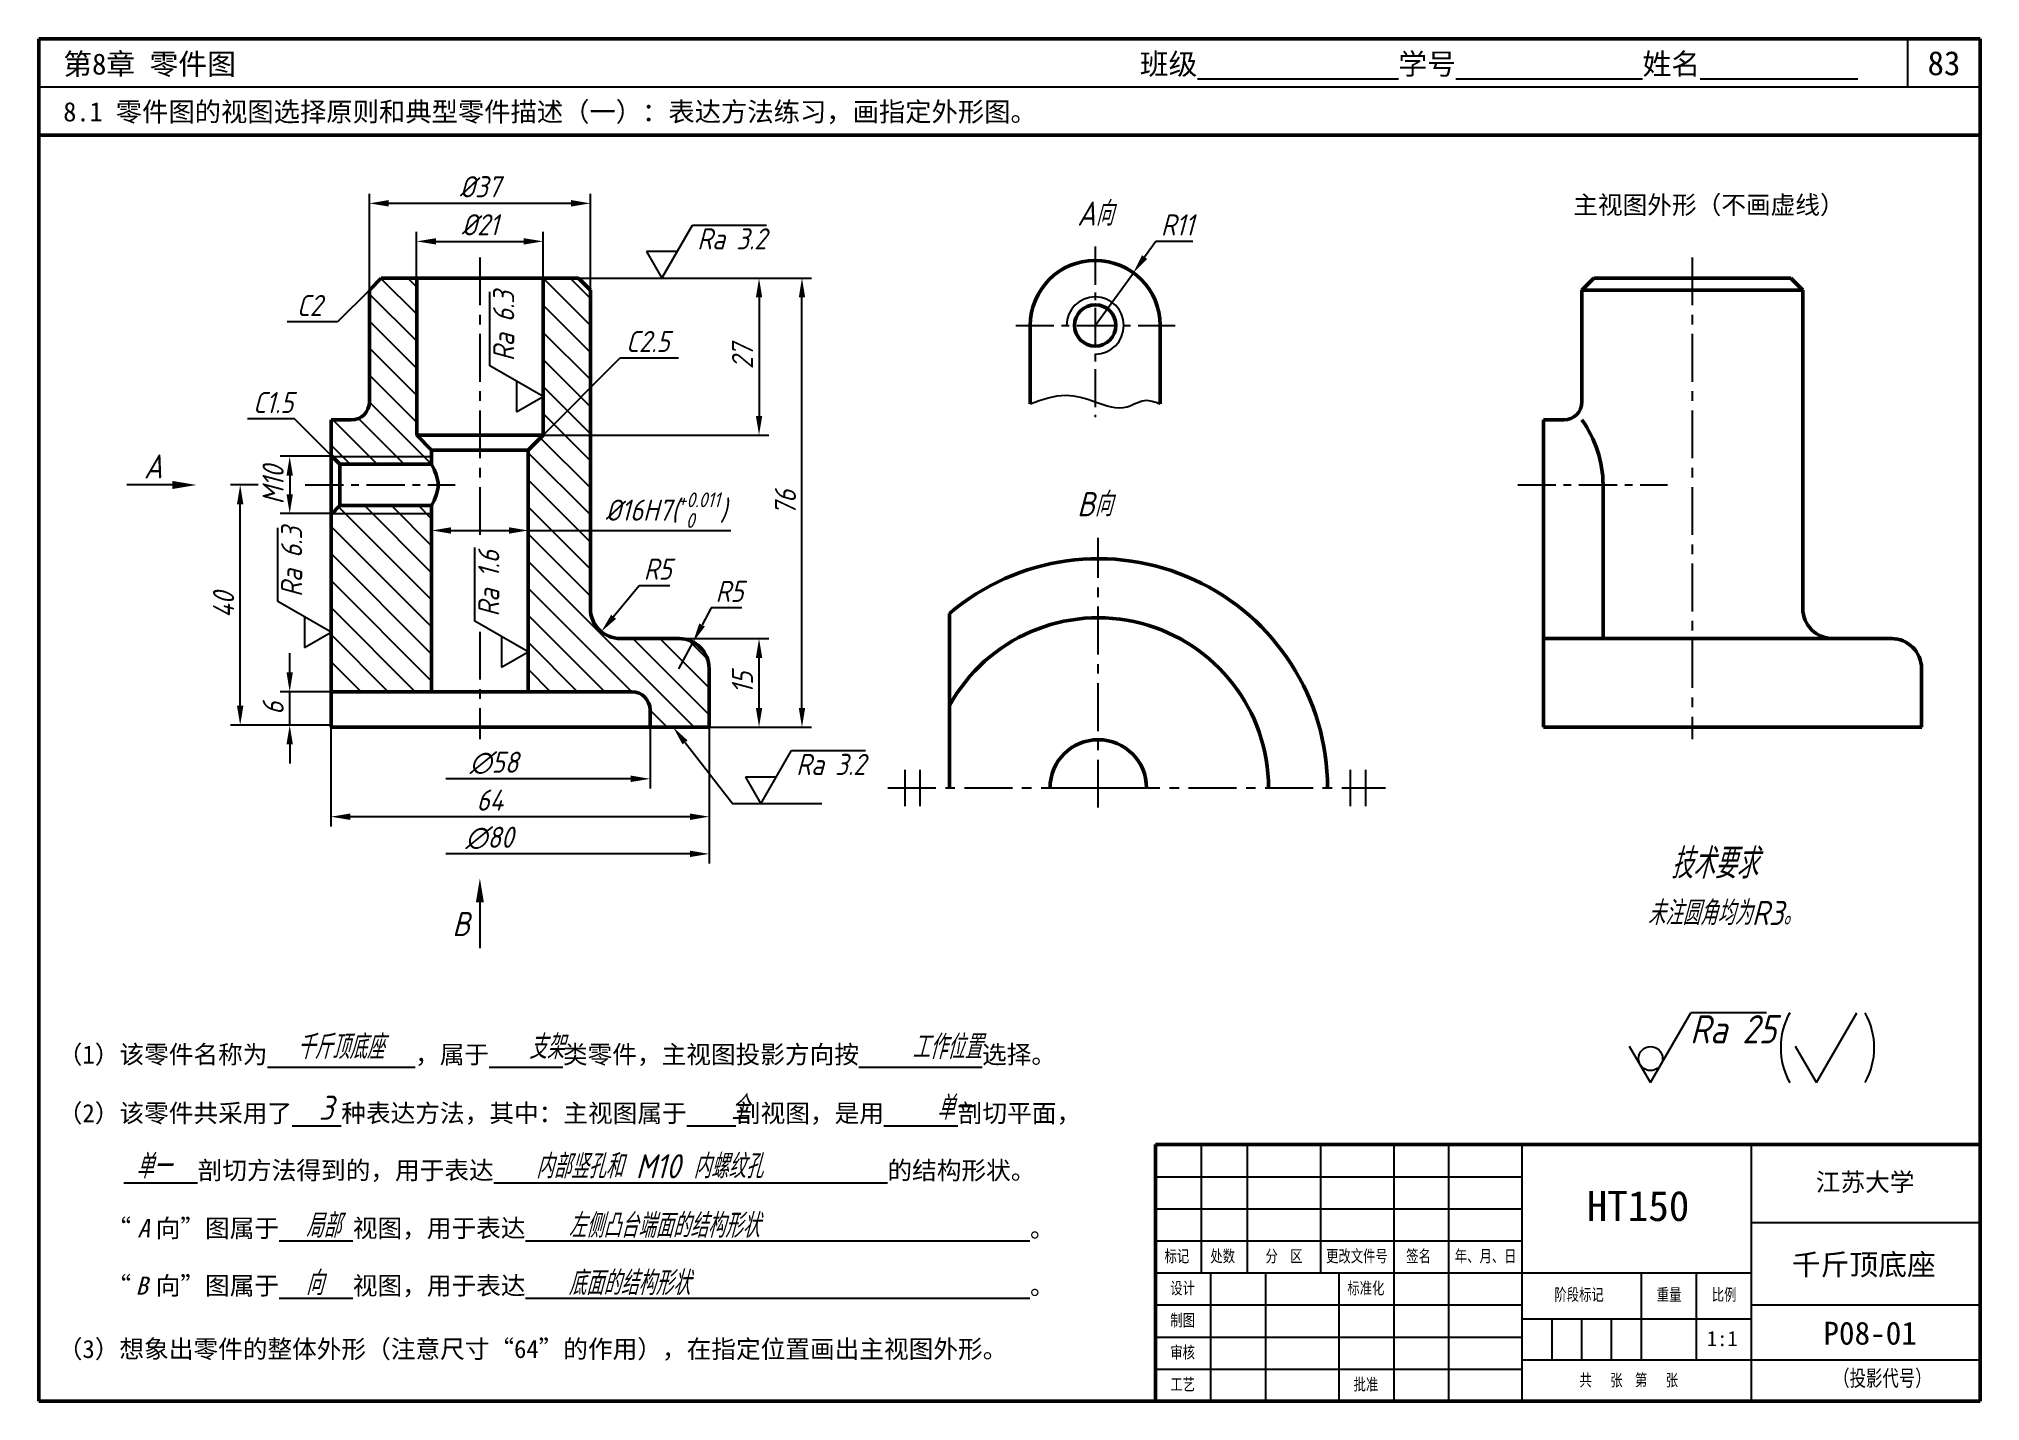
# Model space of a CAD drawing. Extents: x 0 to 322, y 0 to 226.
import ezdxf

# ---------------------------------------------------------------- set-up
doc = ezdxf.new("R2010")
doc.units = 0
doc.header["$LTSCALE"] = 0.5
doc.linetypes.add('CENTER', pattern=[50.8, 31.75, -6.35, 6.35, -6.35])
doc.layers.get('0').update_dxf_attribs({"linetype": 'CONTINUOUS'})
doc.layers.get('DEFPOINTS').update_dxf_attribs({"linetype": 'CONTINUOUS'})
for name, color, linetype in [('尺寸层', 7, 'CONTINUOUS'), ('点画线层', 7, 'CENTER'), ('答案', 1, 'CONTINUOUS'), ('细实线层', 7, 'CONTINUOUS')]:
    doc.layers.add(name, color=color, linetype=linetype)
doc.layers.add('粗实线层', color=7, linetype='CONTINUOUS', lineweight=50)
doc.styles.get("Standard").update_dxf_attribs({"font": 'gbeitc.shx', "height": 4, "bigfont": 'gbcbig.shx'})
doc.styles.add('宋体', font='SimSun.ttf', dxfattribs={"height": 3.5})
doc.styles.add('宋体-斜体', font='SimSun.ttf', dxfattribs={"oblique": 15, "height": 3})
doc.dimstyles.get("Standard").update_dxf_attribs({"dimtxt": 3.5, "dimasz": 3.2, "dimexe": 1.6, "dimexo": 0, "dimgap": 1, "dimtad": 1, "dimtoh": 1, "dimdec": 4, "dimzin": 12, "dimdsep": 46, "dimtxsty": 'Standard', "dimcen": 0, "dimclrd": 256, "dimclre": 256, "dimclrt": 256, "dimadec": 0, "dimazin": 3, "dimtfac": 1, "dimtdec": 4, "dimtmove": 0, "dimatfit": 3, "dimfxl": 0, "dimtolj": 1, "dimtzin": 0, "dimlwd": -1, "dimlwe": -1, "dimarcsym": 0})

# ---------------------------------------------------------------- blocks, each defined once
blk = doc.blocks.new('*D0')
at = {"layer": 'DEFPOINTS', "color": 0, "transparency": 16777216}
for p in [(48.61, 156.74), (41.61, 147.24), (48.61, 147.24)]:
    blk.add_point(p, dxfattribs=at)
at = {"layer": '尺寸层', "transparency": 16777216}
for p, q in [((48.61, 156.74), (40.01, 156.74)), ((41.61, 153.54), (41.61, 150.44)), ((48.61, 147.24), (40.01, 147.24))]:
    blk.add_line(p, q, dxfattribs=at)
for points in [[(41.08, 153.54), (42.14, 153.54), (41.61, 156.74)], [(41.08, 150.44), (42.14, 150.44), (41.61, 147.24)]]:
    blk.add_solid(points, dxfattribs=at)
at = {"layer": '尺寸层', "transparency": 16777216, "insert": (38.86, 151.99), "char_height": 3.5, "attachment_point": 5, "rotation": 90}
blk.add_mtext('\\A1;M10', dxfattribs=at)
blk = doc.blocks.new('*D1')
at = {"layer": 'DEFPOINTS', "color": 0, "transparency": 16777216}
for p in [(91.48, 198.71), (54.83, 184.33), (91.48, 184.33)]:
    blk.add_point(p, dxfattribs=at)
at = {"layer": '尺寸层', "transparency": 16777216}
for p, q in [((54.83, 184.33), (54.83, 200.31)), ((91.48, 184.33), (91.48, 200.31)), ((58.03, 198.71), (88.28, 198.71))]:
    blk.add_line(p, q, dxfattribs=at)
for points in [[(58.03, 199.25), (58.03, 198.18), (54.83, 198.71)], [(88.28, 199.25), (88.28, 198.18), (91.48, 198.71)]]:
    blk.add_solid(points, dxfattribs=at)
at = {"layer": '尺寸层', "transparency": 16777216, "insert": (73.16, 201.46), "char_height": 3.5, "attachment_point": 5}
blk.add_mtext('\\A1;%%C37', dxfattribs=at)
blk = doc.blocks.new('*D2')
at = {"layer": 'DEFPOINTS', "color": 0, "transparency": 16777216}
for p in [(83.64, 192.4), (62.67, 186.29), (83.64, 186.29)]:
    blk.add_point(p, dxfattribs=at)
at = {"layer": '尺寸层', "transparency": 16777216}
for p, q in [((62.67, 186.29), (62.67, 194)), ((83.64, 186.29), (83.64, 194)), ((65.87, 192.4), (80.44, 192.4))]:
    blk.add_line(p, q, dxfattribs=at)
for points in [[(65.87, 192.93), (65.87, 191.87), (62.67, 192.4)], [(80.44, 192.93), (80.44, 191.87), (83.64, 192.4)]]:
    blk.add_solid(points, dxfattribs=at)
at = {"layer": '尺寸层', "transparency": 16777216, "insert": (73.16, 195.15), "char_height": 3.5, "attachment_point": 5}
blk.add_mtext('\\A1;%%C21', dxfattribs=at)
blk = doc.blocks.new('*D3')
at = {"layer": 'DEFPOINTS', "color": 0, "transparency": 16777216}
for p in [(96.48, 131.51), (93.29, 127.65)]:
    blk.add_point(p, dxfattribs=at)
at = {"layer": '尺寸层', "transparency": 16777216}
for p, q in [((99.6, 135.28), (95.33, 130.12)), ((104.68, 135.28), (99.6, 135.28))]:
    blk.add_line(p, q, dxfattribs=at)
blk.add_solid([(94.92, 130.46), (95.74, 129.78), (93.29, 127.65)], dxfattribs=at)
at = {"layer": '尺寸层', "transparency": 16777216, "insert": (102.64, 138.03), "char_height": 3.5, "attachment_point": 5}
blk.add_mtext('\\A1;R5', dxfattribs=at)
blk = doc.blocks.new('*D4')
at = {"layer": 'DEFPOINTS', "color": 0, "transparency": 16777216}
for p in [(108.52, 125.93), (106.18, 121.51)]:
    blk.add_point(p, dxfattribs=at)
at = {"layer": '尺寸层', "transparency": 16777216}
for p, q in [((111.51, 131.59), (110.01, 128.76)), ((116.59, 131.59), (111.51, 131.59)), ((106.18, 121.51), (108.52, 125.93))]:
    blk.add_line(p, q, dxfattribs=at)
blk.add_solid([(109.54, 129.01), (110.48, 128.51), (108.52, 125.93)], dxfattribs=at)
at = {"layer": '尺寸层', "transparency": 16777216, "insert": (114.55, 134.34), "char_height": 3.5, "attachment_point": 5}
blk.add_mtext('\\A1;R5', dxfattribs=at)
blk = doc.blocks.new('*D5')
at = {"layer": 'DEFPOINTS', "color": 0, "transparency": 16777216}
for p in [(106.28, 126.51), (119.46, 126.51), (111.18, 111.81)]:
    blk.add_point(p, dxfattribs=at)
at = {"layer": '尺寸层', "transparency": 16777216}
for p, q in [((106.28, 126.51), (121.06, 126.51)), ((119.46, 115.01), (119.46, 123.31)), ((111.18, 111.81), (121.06, 111.81))]:
    blk.add_line(p, q, dxfattribs=at)
for points in [[(118.93, 123.31), (119.99, 123.31), (119.46, 126.51)], [(118.93, 115.01), (119.99, 115.01), (119.46, 111.81)]]:
    blk.add_solid(points, dxfattribs=at)
at = {"layer": '尺寸层', "transparency": 16777216, "insert": (116.71, 119.16), "char_height": 3.5, "attachment_point": 5, "rotation": 90}
blk.add_mtext('\\A1;15', dxfattribs=at)
blk = doc.blocks.new('*D6')
at = {"layer": 'DEFPOINTS', "color": 0, "transparency": 16777216}
for p in [(89.52, 186.29), (126.58, 186.29), (111.2, 111.81)]:
    blk.add_point(p, dxfattribs=at)
at = {"layer": '尺寸层', "transparency": 16777216}
for p, q in [((89.52, 186.29), (128.18, 186.29)), ((126.58, 115.01), (126.58, 183.09)), ((111.2, 111.81), (128.18, 111.81))]:
    blk.add_line(p, q, dxfattribs=at)
for points in [[(126.05, 183.09), (127.11, 183.09), (126.58, 186.29)], [(126.05, 115.01), (127.11, 115.01), (126.58, 111.81)]]:
    blk.add_solid(points, dxfattribs=at)
at = {"layer": '尺寸层', "transparency": 16777216, "insert": (123.83, 149.05), "char_height": 3.5, "attachment_point": 5, "rotation": 90}
blk.add_mtext('\\A1;76', dxfattribs=at)
blk = doc.blocks.new('*D7')
at = {"layer": 'DEFPOINTS', "color": 0, "transparency": 16777216}
for p in [(65.16, 143.26), (81.16, 144.44), (81.16, 143.26)]:
    blk.add_point(p, dxfattribs=at)
at = {"layer": '尺寸层', "transparency": 16777216}
for p, q in [((65.16, 143.26), (65.16, 146.04)), ((81.16, 143.26), (81.16, 146.04)), ((68.36, 144.44), (77.96, 144.44)), ((81.16, 144.44), (114.76, 144.44))]:
    blk.add_line(p, q, dxfattribs=at)
for points in [[(68.36, 144.97), (68.36, 143.91), (65.16, 144.44)], [(77.96, 144.97), (77.96, 143.91), (81.16, 144.44)]]:
    blk.add_solid(points, dxfattribs=at)
at = {"layer": '尺寸层', "transparency": 16777216, "insert": (104.03, 147.81), "char_height": 3.5, "attachment_point": 5}
blk.add_mtext('\\A1;%%C16H7({\\H0.7x;\\S+0.011^  0;})', dxfattribs=at)
blk = doc.blocks.new('*D8')
at = {"layer": 'DEFPOINTS', "color": 0, "transparency": 16777216}
for p in [(41.61, 117.69), (48.46, 117.69), (48.46, 112.16)]:
    blk.add_point(p, dxfattribs=at)
at = {"layer": '尺寸层', "transparency": 16777216}
for p, q in [((41.61, 120.89), (41.61, 124.09)), ((48.46, 117.69), (40.01, 117.69)), ((41.61, 112.16), (41.61, 117.69)), ((48.46, 112.16), (40.01, 112.16)), ((41.61, 108.96), (41.61, 105.76))]:
    blk.add_line(p, q, dxfattribs=at)
for points in [[(41.08, 120.89), (42.14, 120.89), (41.61, 117.69)], [(41.08, 108.96), (42.14, 108.96), (41.61, 112.16)]]:
    blk.add_solid(points, dxfattribs=at)
at = {"layer": '尺寸层', "transparency": 16777216, "insert": (38.86, 114.93), "char_height": 3.5, "attachment_point": 5, "rotation": 90}
blk.add_mtext('\\A1;6', dxfattribs=at)
blk = doc.blocks.new('*D9')
at = {"layer": 'DEFPOINTS', "color": 0, "transparency": 16777216}
for p in [(33.4, 151.99), (36.36, 151.99), (48.46, 112.16)]:
    blk.add_point(p, dxfattribs=at)
at = {"layer": '尺寸层', "transparency": 16777216}
for p, q in [((36.36, 151.99), (31.8, 151.99)), ((33.4, 115.36), (33.4, 148.79)), ((48.46, 112.16), (31.8, 112.16))]:
    blk.add_line(p, q, dxfattribs=at)
for points in [[(32.86, 148.79), (33.93, 148.79), (33.4, 151.99)], [(32.86, 115.36), (33.93, 115.36), (33.4, 112.16)]]:
    blk.add_solid(points, dxfattribs=at)
at = {"layer": '尺寸层', "transparency": 16777216, "insert": (30.65, 132.08), "char_height": 3.5, "attachment_point": 5, "rotation": 90}
blk.add_mtext('\\A1;40', dxfattribs=at)
blk = doc.blocks.new('*D10')
at = {"layer": 'DEFPOINTS', "color": 0, "transparency": 16777216}
for p in [(48.46, 111.81), (111.2, 111.81), (48.46, 96.96)]:
    blk.add_point(p, dxfattribs=at)
at = {"layer": '尺寸层', "transparency": 16777216}
for p, q in [((48.46, 111.81), (48.46, 95.36)), ((111.2, 111.81), (111.2, 95.36)), ((108, 96.96), (51.66, 96.96))]:
    blk.add_line(p, q, dxfattribs=at)
for points in [[(51.66, 97.49), (51.66, 96.42), (48.46, 96.96)], [(108, 97.49), (108, 96.42), (111.2, 96.96)]]:
    blk.add_solid(points, dxfattribs=at)
at = {"layer": '尺寸层', "transparency": 16777216, "insert": (74.8, 99.71), "char_height": 3.5, "attachment_point": 5}
blk.add_mtext('\\A1;64', dxfattribs=at)
blk = doc.blocks.new('*D11')
at = {"layer": 'DEFPOINTS', "color": 0, "transparency": 16777216}
for p in [(89.52, 186.29), (83.64, 160.25), (119.46, 160.25)]:
    blk.add_point(p, dxfattribs=at)
at = {"layer": '尺寸层', "transparency": 16777216}
for p, q in [((89.52, 186.29), (121.06, 186.29)), ((119.46, 183.09), (119.46, 163.45)), ((83.64, 160.25), (121.06, 160.25))]:
    blk.add_line(p, q, dxfattribs=at)
for points in [[(118.93, 183.09), (119.99, 183.09), (119.46, 186.29)], [(118.93, 163.45), (119.99, 163.45), (119.46, 160.25)]]:
    blk.add_solid(points, dxfattribs=at)
at = {"layer": '尺寸层', "transparency": 16777216, "insert": (116.71, 173.27), "char_height": 3.5, "attachment_point": 5, "rotation": 90}
blk.add_mtext('\\A1;27', dxfattribs=at)
blk = doc.blocks.new('*D12')
at = {"layer": 'DEFPOINTS', "color": 0, "transparency": 16777216}
for p in [(181.54, 187.19), (175.22, 178.46)]:
    blk.add_point(p, dxfattribs=at)
at = {"layer": '尺寸层', "transparency": 16777216}
for p, q in [((185.29, 192.38), (183.41, 189.79)), ((191.39, 192.38), (185.29, 192.38)), ((175.22, 178.46), (181.54, 187.19))]:
    blk.add_line(p, q, dxfattribs=at)
blk.add_solid([(182.98, 190.1), (183.84, 189.48), (181.54, 187.19)], dxfattribs=at)
at = {"layer": '尺寸层', "transparency": 16777216, "insert": (188.84, 195.13), "char_height": 3.5, "attachment_point": 5}
blk.add_mtext('\\A1;R11', dxfattribs=at)

msp = doc.modelspace()

# ---------------------------------------------------------------- hatches: boundary and pattern name
at = {"layer": '细实线层'}
h = msp.add_hatch(dxfattribs=at)
h.set_pattern_fill('ANSI31', color=256, angle=90, style=0)
h.set_pattern_definition([(135, (0, 5), (-2.245064, -2.245064), [])])
h.paths.add_polyline_path([(62.67359, 186.28754), (56.79359, 186.28754), (54.83359, 184.32754), (54.83359, 165.76754, -0.414213562), (51.83359, 162.76754), (48.46359, 162.76754), (48.46359, 156.88754), (48.61314, 156.73799), (65.15546, 156.73799), (65.15546, 157.77308), (62.67359, 160.25496)])
h.paths.add_polyline_path([(48.61314, 156.73799), (49.93359, 155.41754), (65.15546, 155.41754), (65.15546, 156.73799)])
h.paths.add_polyline_path([(65.15546, 147.23709), (65.15546, 148.55754), (49.93359, 148.55754), (48.61314, 147.23709)])
h.paths.add_polyline_path([(65.15546, 147.23709), (48.61314, 147.23709), (48.46359, 147.08754), (48.46359, 117.68754), (65.15546, 117.68754)])
h.paths.add_polyline_path([(91.47733, 184.32754), (89.51733, 186.28754), (83.63733, 186.28754), (83.63733, 160.25496), (91.47733, 168.09496)])
h.paths.add_polyline_path([(83.63733, 160.25496), (81.15546, 157.77308), (81.15546, 117.68754), (98.38359, 117.68754, -0.414213562), (101.38359, 114.68754), (101.38359, 111.80754), (111.18359, 111.80754), (111.18359, 121.50754, 0.414213562), (106.18359, 126.50754), (96.47733, 126.50754, -0.414213562), (91.47733, 131.50754), (91.47733, 168.09496)])

# ---------------------------------------------------------------- linework, layer by layer
at = {"lineweight": 50}
for p, q in [((322, 226), (0, 226)), ((0, 226), (0, 0)), ((322, 0), (322, 226)), ((322, 210), (0, 210)), ((322, 42.56), (185.2, 42.56)), ((185.2, 42.56), (185.2, 0)), ((0, 0), (322, 0))]:
    msp.add_line(p, q, dxfattribs=at)
for p, q in [((310, 218), (310, 226)), ((322, 218), (0, 218)), ((74.8108, 171.76666), (74.8108, 184.0087)), ((48.61314, 156.73799), (65.15546, 156.73799)), ((48.61314, 147.23709), (65.15546, 147.23709)), ((39.63705, 132.64343), (39.63705, 144.88547)), ((72.32893, 129.38319), (72.32893, 141.62523)), ((97.46359, 126.50754), (106.28359, 126.50754)), ((48.46359, 111.80754), (48.46359, 117.68754)), ((249.5655, 111.80754), (249.5655, 117.68754)), ((111.18359, 111.80754), (98.44359, 111.80754)), ((124.85209, 107.9206), (137.09413, 107.9206)), ((192.8, 42.56), (192.8, 21.28)), ((200.4, 42.56), (200.4, 21.28)), ((212.56, 42.56), (212.56, 21.28)), ((224.72, 42.56), (224.72, 0)), ((233.84, 42.56), (233.84, 0)), ((246, 42.56), (246, 0)), ((284, 42.56), (284, 0)), ((185.2, 37.24), (246, 37.24)), ((185.2, 31.92), (246, 31.92)), ((284, 29.64), (322, 29.64)), ((185.2, 26.6), (246, 26.6)), ((185.2, 21.28), (284, 21.28)), ((194.32, 21.28), (194.32, 0)), ((203.44, 21.28), (203.44, 0)), ((215.6, 21.28), (215.6, 0)), ((265.76, 21.28), (265.76, 6.84)), ((274.88, 21.28), (274.88, 6.84)), ((185.2, 15.96), (246, 15.96)), ((246, 13.68), (284, 13.68)), ((250.94, 13.68), (250.94, 6.84)), ((255.88, 13.68), (255.88, 6.84)), ((260.82, 13.68), (260.82, 6.84)), ((284, 15.96), (322, 15.96)), ((185.2, 10.64), (246, 10.64)), ((246, 6.84), (322, 6.84)), ((284, 6.84), (292.17175, 6.84)), ((284, 6.84), (292.17175, 6.84)), ((185.2, 5.32), (246, 5.32))]:
    msp.add_line(p, q)
at = {"layer": '尺寸层'}
for p, q in [((103.34359, 186.28754), (108.43959, 195.11407)), ((108.43959, 195.11407), (120.68162, 195.11407)), ((105.89159, 190.70081), (100.79559, 190.70081)), ((100.79559, 190.70081), (103.34359, 186.28754)), ((54.83359, 184.32754), (49.53763, 179.03158)), ((49.53763, 179.03158), (41.18442, 179.03158)), ((83.63733, 166.67066), (74.8108, 171.76666)), ((83.63733, 160.25496), (96.44302, 173.06065)), ((96.44302, 173.06065), (106.10484, 173.06065)), ((79.22407, 169.21866), (79.22407, 164.12266)), ((79.22407, 164.12266), (83.63733, 166.67066)), ((42.41674, 162.93439), (34.58417, 162.93439)), ((48.46359, 156.88754), (42.41674, 162.93439)), ((22.15857, 151.98754), (14.57179, 151.98754)), ((48.46359, 127.54743), (39.63705, 132.64343)), ((44.05032, 130.09543), (44.05032, 124.99943)), ((81.15546, 124.28719), (72.32893, 129.38319)), ((44.05032, 124.99943), (48.46359, 127.54743)), ((76.74219, 126.83519), (76.74219, 121.73919)), ((76.74219, 121.73919), (81.15546, 124.28719)), ((101.38359, 111.80754), (101.38359, 101.64352)), ((111.20359, 111.80754), (111.20359, 89.19518)), ((107.18293, 109.28456), (115.13339, 99.09407)), ((119.75609, 99.09407), (124.85209, 107.9206)), ((98.18359, 103.24352), (67.52523, 103.24352)), ((122.30409, 103.50734), (117.20809, 103.50734)), ((117.20809, 103.50734), (119.75609, 99.09407)), ((129.84614, 99.09407), (115.13339, 99.09407)), ((108.00359, 90.79518), (67.52523, 90.79518)), ((73.15546, 82.73852), (73.15546, 75.15174)), ((267.32677, 52.84072), (274.02381, 64.44032)), ((286.5597, 64.44032), (274.02381, 64.44032)), ((294.8413, 52.84072), (301.53834, 64.44032)), ((267.32677, 52.84072), (263.86156, 58.84264)), ((294.8413, 52.84072), (291.37609, 58.84264))]:
    msp.add_line(p, q, dxfattribs=at)
msp.add_circle((267.32677, 56.842), 2.00064, dxfattribs=at)
for centre, radius, start, end in [((175.22307, 178.45673), 4.75045, 270, 180), ((300.88582, 58.64052), 11.97264, 151.0254385, 208.9745615), ((292.45676, 58.64052), 11.97264, 331.0254385, 28.9745615)]:
    msp.add_arc(centre, radius, start, end, dxfattribs=at)
msp.add_spline([(164.44307, 165.46214), (170.38893, 166.87176), (175.22307, 165.79863), (180.48918, 164.94013), (183.39031, 166.01325), (186.00307, 165.46214)], degree=3, dxfattribs=at)
for points in [[(22.15857, 152.65421), (22.15857, 151.32087), (26.15857, 151.98754)], [(106.76244, 108.95649), (107.60343, 109.61262), (105.21454, 111.80754)], [(98.18359, 103.77685), (98.18359, 102.71019), (101.38359, 103.24352)], [(108.00359, 91.32851), (108.00359, 90.26184), (111.20359, 90.79518)], [(72.48879, 82.73852), (73.82213, 82.73852), (73.15546, 86.73852)]]:
    msp.add_solid(points, dxfattribs=at)
at = {"layer": '点画线层', "ltscale": 0.4}
for p, q in [((175.22307, 191.5435), (175.22307, 163.25009)), ((162.02323, 178.45673), (188.47352, 178.45673)), ((44.18633, 151.98754), (69.04359, 151.98754))]:
    msp.add_line(p, q, dxfattribs=at)
at = {"layer": '点画线层', "ltscale": 0.5}
for p, q in [((73.15546, 189.74818), (73.15546, 142.35377)), ((274.25738, 189.74818), (274.25738, 109.803)), ((175.72868, 98.46688), (175.72868, 143.22146)), ((73.15546, 127.64575), (73.15546, 109.803)), ((140.84072, 101.72718), (167.72868, 101.72718)), ((178.01247, 101.72718), (223.34139, 101.72718))]:
    msp.add_line(p, q, dxfattribs=at)
at = {"layer": '点画线层'}
for p, q in [((143.68249, 98.72718), (143.68249, 104.72718)), ((146.18249, 98.72718), (146.18249, 104.72718)), ((217.57698, 98.72718), (217.57698, 104.72718)), ((220.07698, 98.72718), (220.07698, 104.72718)), ((167.72868, 101.72718), (178.01247, 101.72718))]:
    msp.add_line(p, q, dxfattribs=at)
at = {"layer": '答案', "lineweight": 50}
for p, q in [((255.9355, 184.32754), (257.8955, 186.28754)), ((255.9355, 165.76754), (255.9355, 184.32754)), ((255.9355, 184.32754), (292.57925, 184.32754)), ((257.8955, 186.28754), (290.61925, 186.28754)), ((290.61925, 186.28754), (292.57925, 184.32754)), ((292.57925, 184.32754), (292.57925, 131.50754)), ((249.5655, 111.80754), (249.5655, 162.76754)), ((249.5655, 162.76754), (252.9355, 162.76754)), ((259.44243, 151.98754), (259.44243, 126.50754)), ((249.5655, 126.50754), (307.2855, 126.50754)), ((298.5655, 126.50754), (307.3855, 126.50754)), ((312.2855, 121.50754), (312.2855, 111.80754)), ((312.3055, 111.80754), (249.5655, 111.80754)), ((312.2855, 111.80754), (299.5455, 111.80754))]:
    msp.add_line(p, q, dxfattribs=at)
at = {"layer": '答案', "linetype": 'CENTER', "ltscale": 0.4}
msp.add_line((245.28825, 151.98754), (270.1455, 151.98754), dxfattribs=at)
at = {"layer": '答案', "lineweight": 50}
for centre, radius, start, end in [((252.9355, 165.76754), 3, 270, 0), ((241.12056, 151.98754), 18.32187, 360, 36.0412643), ((297.57925, 131.50754), 5, 180, 270), ((307.2855, 121.50754), 5, 0, 90)]:
    msp.add_arc(centre, radius, start, end, dxfattribs=at)
at = {"layer": '粗实线层'}
for p, q in [((54.83359, 184.32754), (56.79359, 186.28754)), ((54.83359, 165.76754), (54.83359, 184.32754)), ((56.79359, 186.28754), (89.51733, 186.28754)), ((62.67359, 186.28754), (62.67359, 160.25496)), ((83.63733, 186.28754), (83.63733, 160.25496)), ((89.51733, 186.28754), (91.47733, 184.32754)), ((91.47733, 184.32754), (91.47733, 131.50754)), ((164.44307, 178.45673), (164.44307, 165.46214)), ((186.00307, 165.46214), (186.00307, 178.45673)), ((48.46359, 111.80754), (48.46359, 162.76754)), ((48.46359, 162.76754), (51.83359, 162.76754)), ((65.15546, 157.77308), (62.67359, 160.25496)), ((62.67359, 160.25496), (83.63733, 160.25496)), ((81.15546, 157.77308), (83.63733, 160.25496)), ((48.46359, 156.88754), (49.93359, 155.41754)), ((49.93359, 155.41754), (49.93359, 148.55754)), ((49.93359, 155.41754), (65.15546, 155.41754)), ((81.15546, 157.77308), (65.15546, 157.77308)), ((65.15546, 157.77308), (65.15546, 155.41754)), ((81.15546, 157.77308), (81.15546, 117.68754)), ((48.46359, 147.08754), (49.93359, 148.55754)), ((49.93359, 148.55754), (65.15546, 148.55754)), ((65.15546, 148.55754), (65.15546, 117.68754)), ((151.03426, 101.72718), (151.03426, 130.64644)), ((96.47733, 126.50754), (106.18359, 126.50754)), ((111.18359, 121.50754), (111.18359, 111.80754)), ((48.46359, 117.68754), (98.38359, 117.68754)), ((101.38359, 114.68754), (101.38359, 111.80754)), ((111.20359, 111.80754), (48.46359, 111.80754))]:
    msp.add_line(p, q, dxfattribs=at)
msp.add_circle((175.22307, 178.45673), 3.43, dxfattribs=at)
for centre, radius, start, end in [((175.22307, 178.45673), 10.78, 0, 180), ((51.83359, 165.76754), 3, 270, 0), ((175.72868, 101.72718), 38.02813, 0, 130.4943218), ((96.47733, 131.50754), 5, 180, 270), ((175.72868, 101.72718), 28.22813, 0, 151.0232493), ((106.18359, 121.50754), 5, 0, 90), ((98.38359, 114.68754), 3, 0, 90), ((175.72868, 101.72718), 8, 0, 180)]:
    msp.add_arc(centre, radius, start, end, dxfattribs=at)
msp.add_spline([(65.15546, 148.55754), (66.23861, 151.98754), (65.15546, 155.41754)], degree=3, dxfattribs=at)
at = {"layer": '细实线层'}
msp.add_line((279.25738, 111.80754), (269.25738, 111.80754), dxfattribs=at)

# ---------------------------------------------------------------- texts
at = {"style": '宋体'}
for s, height, p in [('第8章 零件图', 3.5, (4.05424, 220.07201)), ('班级%%U              %%U学号%%U             %%U姓名%%U           ', 3.5, (182.61297, 220.07201)), ('83', 4, (313.27233, 219.96344)), ('8.1 零件图的视图选择原则和典型零件描述（一）：表达方法练习，画指定外形图。', 3.2, (4.05424, 212.29907)), ('江苏大学', 3, (294.73645, 34.85016)), ('HT150', 5, (256.75512, 29.88746)), ('千斤顶底座', 3.5, (290.75934, 20.90368)), ('P08-01', 3.8, (295.99357, 9.38304)), ('1:1', 2.5, (276.66579, 9.13306))]:
    msp.add_text(s, height=height, dxfattribs=at).set_placement(p)
for s, p in [('A向', (172.21881, 195.01533)), ('A', (17.4239, 153.06629)), ('B向', (172.21881, 146.80759)), ('B', (68.5755, 77.14731))]:
    msp.add_text(s, height=4).set_placement(p)
at = {"style": '宋体', "width": 0.75}
for s, height, p in [('标记', 2, (186.71597, 23.0709)), ('处数', 2, (194.31597, 23.0709)), ('分  区', 2, (203.45846, 23.0709)), ('更改文件号', 2, (213.50768, 23.0709)), ('签名', 2, (226.80426, 23.0709)), ('年、月、日', 2, (234.86886, 23.0709)), ('设计', 2, (187.66934, 17.7509)), ('标准化', 2, (217.03652, 17.7509)), ('阶段标记', 2, (251.37829, 16.68388)), ('重量', 2, (268.35921, 16.68388)), ('比例', 2, (277.47921, 16.68388)), ('制图', 2, (187.66934, 12.4309)), ('审核', 2, (187.66934, 7.1109)), ('工艺', 2, (187.66934, 1.7909)), ('批准', 2, (218.06934, 1.7909)), ('共   张  第   张', 2, (255.54343, 2.49264)), ('（投影代号）', 2.66, (297.62192, 2.49264))]:
    msp.add_text(s, height=height, dxfattribs=at).set_placement(p)
at = {"layer": '尺寸层'}
for s, height, p in [('Ra 3.2', 3.5, (109.20529, 191.07246)), ('C2', 3.5, (42.77817, 180.01158)), ('C2.5', 3.5, (97.38122, 174.04065)), ('C1.5', 3.5, (35.52236, 163.91439)), ('∅58', 3.5, (71.46004, 104.24352)), ('Ra 3.2', 3.5, (125.61779, 103.87899)), ('∅80', 3.5, (70.76794, 91.79518)), ('技术要求', 5, (270.70267, 86.70579)), ('未注圆角均为R3。', 4, (266.83615, 78.98258)), ('Ra 25', 4.689, (273.85902, 59.35468))]:
    msp.add_text(s, height=height, dxfattribs=at).set_placement(p)
for s, p in [('Ra 6.3', (78.85242, 172.53237)), ('Ra 6.3', (43.67867, 133.40914)), ('Ra 1.6', (76.37054, 130.1489))]:
    msp.add_text(s, height=3.5, rotation=90, dxfattribs=at).set_placement(p)
at = {"layer": '答案'}
for s, p in [('千斤顶底座', (42.82919, 56.77624)), ('支架', (81.31366, 56.77624)), ('工作位置', (144.84934, 56.77624)), ('3', (46.4598, 46.66884)), ('全', (114.82955, 46.66884)), ('单一', (148.9362, 46.66884)), ('单一', (16.10801, 36.97659)), ('内部竖孔和 M10 内螺纹孔', (82.44388, 36.97659)), ('局部', (44.26946, 27.12803)), ('左侧凸台端面的结构形状', (87.83679, 27.12803)), ('向', (44.26946, 17.59295)), ('底面的结构形状', (87.83679, 17.59295))]:
    msp.add_text(s, height=4, dxfattribs=at).set_placement(p)
at = {"layer": '细实线层', "style": '宋体'}
for s, p in [('主视图外形（不画虚线）', (254.50617, 196.95468)), ('（1）该零件名称为%%U            %%U，属于%%U      %%U类零件，主视图投影方向按%%U          %%U选择。', (3.14151, 56.0161)), ('（2）该零件共采用了%%U    %%U种表达方法，其中：主视图属于%%U    %%U剖视图，是用%%U      %%U剖切平面，', (3.14151, 46.27689)), ('%%U      %%U剖切方法得到的，用于表达%%U                                %%U的结构形状。', (14.10023, 36.79471)), ('“  向”图属于%%U      %%U视图，用于表达%%U                                         %%U。', (11.22488, 27.20012)), ('“  向”图属于%%U      %%U视图，用于表达%%U                                         %%U。', (11.22488, 17.66504)), ('（3）想象出零件的整体外形（注意尺寸“64”的作用），在指定位置画出主视图外形。', (3.14151, 7.15737))]:
    msp.add_text(s, height=3, dxfattribs=at).set_placement(p)
at = {"layer": '细实线层', "style": '宋体-斜体', "oblique": 15}
for s, p in [('A', (16.36246, 27.20012)), ('B', (16.03313, 17.66504))]:
    msp.add_text(s, height=3, dxfattribs=at).set_placement(p)

# ---------------------------------------------------------------- dimensions: what is measured, and where the dimension line sits
at = {"layer": '尺寸层'}
for base, p1, p2, text, picture, middle in [((91.47733, 198.71473), (54.83359, 184.32754), (91.47733, 184.32754), '%%C37', '*D1', (73.15546, 201.46473)), ((83.63733, 192.39854), (62.67359, 186.28754), (83.63733, 186.28754), '%%C21', '*D2', (73.15546, 195.14854))]:
    dim = msp.add_linear_dim(base=base, p1=p1, p2=p2, text=text, dimstyle='Standard', dxfattribs=at)
    dim.commit()
    dim.dimension.update_dxf_attribs({"geometry": picture, "text_midpoint": middle})
dim = msp.add_radius_dim(center=(175.22307, 178.45673), mpoint=(181.53709, 187.19409), text='R11', dimstyle='Standard', dxfattribs=at)
dim.commit()
dim.dimension.update_dxf_attribs({"geometry": '*D12', "text_midpoint": (188.83776, 195.13139)})
for base, p1, p2, text, picture, middle in [((119.45922, 160.25496), (89.51733, 186.28754), (83.63733, 160.25496), '27', '*D11', (116.70922, 173.27125)), ((126.58158, 186.28754), (111.20359, 111.80754), (89.51733, 186.28754), '76', '*D6', (123.83158, 149.04754)), ((41.61011, 147.23709), (48.61314, 156.73799), (48.61314, 147.23709), 'M10', '*D0', (38.86011, 151.98754)), ((33.3971, 151.98754), (48.46359, 112.16254), (36.36477, 151.98754), '40', '*D9', (30.6471, 132.07504)), ((119.45922, 126.50754), (111.18359, 111.80754), (106.28359, 126.50754), '15', '*D5', (116.70922, 119.15754)), ((41.61011, 117.68754), (48.46359, 112.16254), (48.46359, 117.68754), '6', '*D8', (38.86011, 114.92504))]:
    dim = msp.add_linear_dim(base=base, p1=p1, p2=p2, angle=90, text=text, dimstyle='Standard', dxfattribs=at)
    dim.commit()
    dim.dimension.update_dxf_attribs({"geometry": picture, "text_midpoint": middle})
for base, p1, p2, text, picture, middle in [((81.15546, 144.44162), (65.15546, 143.25602), (81.15546, 143.25602), '%%C<>H7({\\H0.7x;\\S+0.011^  0;})', '*D7', (104.02748, 144.44162)), ((48.46359, 96.95672), (111.20359, 111.80754), (48.46359, 111.80754), '64', '*D10', (74.79703, 96.95672))]:
    dim = msp.add_linear_dim(base=base, p1=p1, p2=p2, text=text, dimstyle='Standard', dxfattribs=at)
    dim.commit()
    dim.dimension.update_dxf_attribs({"geometry": picture, "text_midpoint": middle, "dimtype": 160})
dim = msp.add_radius_dim(center=(96.47733, 131.50754), mpoint=(93.29065, 127.65462), dimstyle='Standard', dxfattribs=at)
dim.commit()
dim.dimension.update_dxf_attribs({"geometry": '*D3', "text_midpoint": (102.64195, 135.28341), "dimtype": 164})
dim = msp.add_radius_dim(center=(106.18359, 121.50754), mpoint=(108.51843, 125.92891), dimstyle='Standard', dxfattribs=at)
dim.commit()
dim.dimension.update_dxf_attribs({"geometry": '*D4', "text_midpoint": (114.5487, 134.33826)})

doc.saveas('drawing.dxf')
